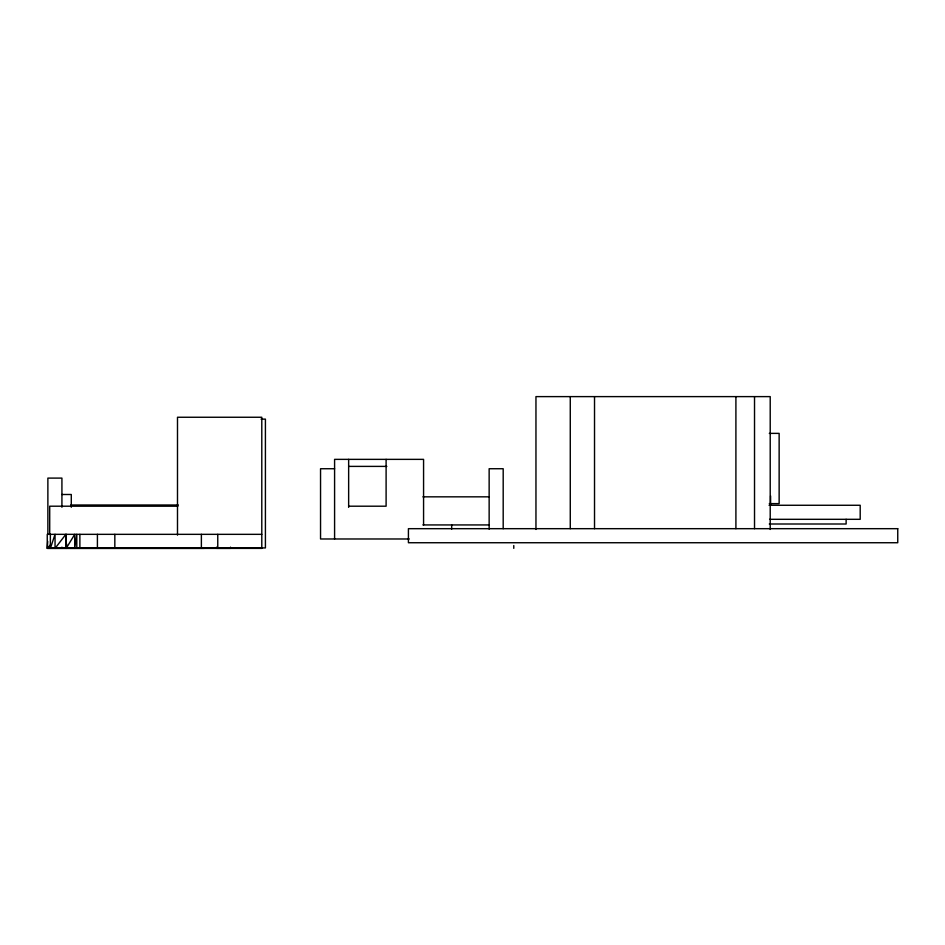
<?xml version="1.0" encoding="UTF-8"?>
<svg xmlns="http://www.w3.org/2000/svg" width="945" height="945" viewBox="0 0 945 945"><rect width="100%" height="100%" fill="white"/><g stroke="black" fill="none" stroke-linecap="round" stroke-linejoin="round"><path stroke-width="1.42" d="M47.734 541.367L47.25 548.383L261.789 548.383L261.789 417.253L177.495 417.253L177.495 535.13M66.752 544.166L65.866 548.383L65.866 534.338L55.046 548.383L55.046 534.338L50.368 548.383L50.368 534.338M50.109 545.147L47.25 548.383L47.25 534.338L261.789 534.338M261.033 419.131L265.415 419.131L265.415 547.923L50.109 547.923M769.301 433.377L779.141 433.377L779.141 503.626L769.301 503.626M348.646 466.393L386.848 466.393M334.589 468.732L320.544 468.732L320.544 538.981L409.232 538.981M61.921 494.495L71.288 494.495L71.288 507.252M422.911 496.834L489.144 496.834M70.757 505.008L178.298 505.008M769.041 505.268L860.198 505.268L860.198 519.313L769.596 519.313M177.896 506.201L49.707 506.201L49.707 533.819M348.646 506.201L386.103 506.201L386.103 459.364M769.289 524.002L846.129 524.002L846.129 519.313M422.911 524.936L489.144 524.936M204.262 548.348L47.876 548.348L47.876 547.155M770.588 495.901L770.588 505.268M770.21 529.448L770.21 396.616L535.957 396.616L535.957 529.448M754.523 396.616L754.523 528.68M735.907 396.616L735.907 528.68M594.523 396.616L594.523 528.68M570.272 396.616L570.272 528.68M513.773 545.537L513.773 548.348M503.189 528.704L503.189 468.732L489.144 468.732L489.144 529.153M451.675 524.936L451.675 529.153M423.573 524.936L423.573 459.364L334.589 459.364L334.589 538.981M348.646 459.364L348.646 507.37M230.521 547.155L230.521 548.348L216.476 548.348L216.476 547.155M217.763 534.338L217.763 548.383M201.379 534.338L201.379 548.383M114.829 534.338L114.829 548.383M97.406 534.338L97.406 548.383M79.876 534.338L79.876 548.383M76.793 548.383L76.793 534.338L74.726 548.383L74.726 534.338L66.174 548.383L66.174 534.338M61.921 507.252L61.921 478.099L47.876 478.099L47.876 533.701M61.921 547.155L61.921 548.348M897.75 528.68L408.417 528.68L408.417 542.737L897.75 542.737L897.75 528.68"/></g></svg>
